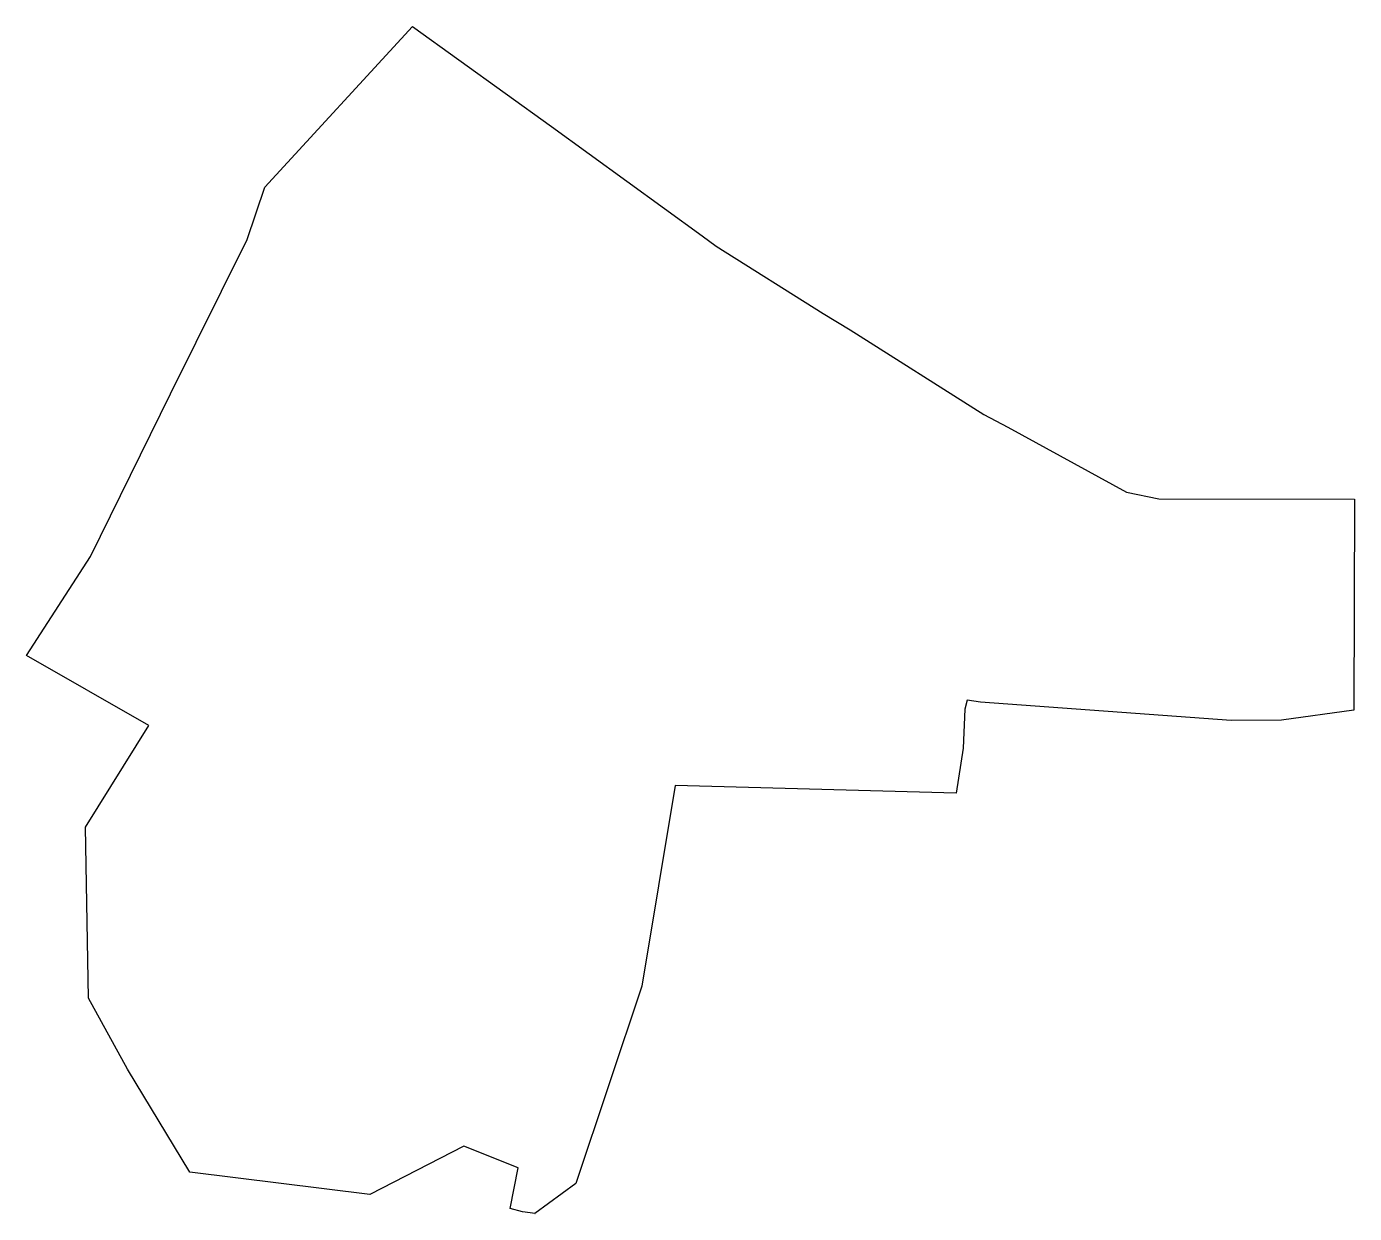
# Model space of a CAD drawing. Header units: metres. Extents: x -1220 to 201, y -801 to 468.
import ezdxf

# ---------------------------------------------------------------- set-up
doc = ezdxf.new("R2010")
doc.units = ezdxf.units.M
doc.header["$LTSCALE"] = 0.5
doc.layers.add('SITE', color=6, linetype='Continuous')

msp = doc.modelspace()

# ---------------------------------------------------------------- linework, layer by layer
at = {"layer": 'SITE'}
msp.add_lwpolyline([(-1089, -279.4), (-1219.7, -204.6), (-1151.2, -98.5), (-1065.8, 75.5), (-983.7, 240.4), (-964.6, 296.3), (-806.6, 468.1), (-657.9, 361.1), (-496.7, 244.2), (-481.6, 233.4), (-367, 161.1), (-338.4, 143.9), (-195.1, 53.1), (-169.4, 39.8), (-42.4, -30), (-7.9, -37.1), (201.4, -37.4), (200.7, -263.1), (123.2, -273.8), (69.3, -273.9), (-198.8, -254.3), (-213.1, -252.4), (-215.5, -261.9), (-217.2, -303.8), (-224.7, -351.8), (-525.7, -343.7), (-561.2, -558.3), (-632, -769.2), (-675.7, -801.3), (-675.3, -801.3), (-688.8, -799.7), (-702.1, -796.1), (-693.7, -752.6), (-751.8, -729.3), (-852.4, -781), (-1044.9, -757.3), (-1111.8, -646.9), (-1153.4, -571), (-1156.5, -388.3)], close=True, dxfattribs=at)

doc.saveas('drawing.dxf')
